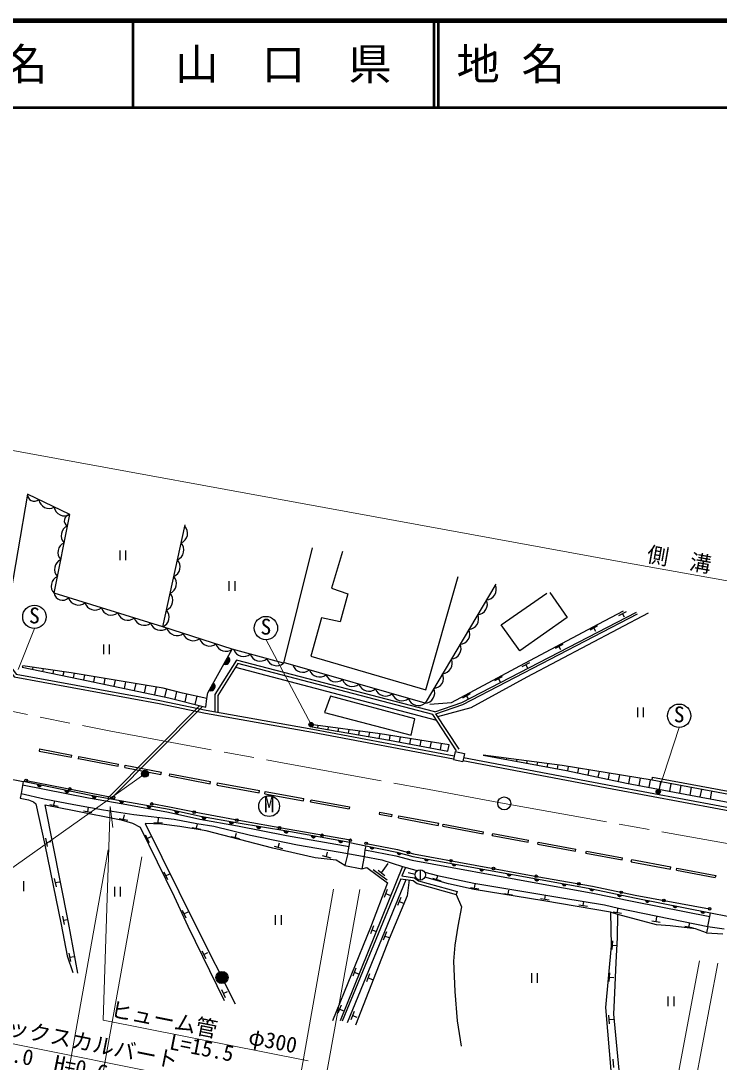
# Model space of a CAD drawing. Units: millimetres at full size, sheet at 1:1000; details may follow other scales. Extents: x 40000 to 680000, y 20000 to 380000.
# Drawn here: x 320059 to 400708, y 259678 to 380000 of the extents above; entities that cross this region are included whole.
import ezdxf
from ezdxf.enums import TextEntityAlignment as Align

# ---------------------------------------------------------------- set-up
doc = ezdxf.new("R2010")
doc.units = ezdxf.units.MM
doc.header["$LTSCALE"] = 1000
doc.linetypes.add('CHAIN', pattern=[18.5, 12, -1.5, 3.5, -1.5])
for name, color, linetype, lineweight in [('M-BGD', 7, 'Continuous', 25), ('M-BGD-EXST', 7, 'Continuous', 25), ('M-BMK', 2, 'CHAIN', 13), ('M-BMK-SRVR', 3, 'Continuous', 25), ('M-STR-HTXT', 7, 'Continuous', 13), ('M-STR-STRC', 7, 'Continuous', 25), ('M-TTL', 2, 'Continuous', 140), ('M-TTL-LINE', 7, 'Continuous', 50)]:
    doc.layers.add(name, color=color, linetype=linetype, lineweight=lineweight)
doc.layers.add('M-TTL-TXT', color=7, linetype='Continuous')
doc.styles.add('ＭＳ ゴシック', font='')
doc.styles.get('ＭＳ ゴシック').set_extended_font_data('MS Gothic')

msp = doc.modelspace()

# ---------------------------------------------------------------- hatches: boundary and pattern name
at = {"layer": 'M-BGD'}
for points in [[(344004, 306526), (343529, 305657, 0.82183)], [(342319, 303483), (341835, 302618, 0.82183)], [(322460, 291669), (321974, 291763, 0.82183)], [(325629, 290997), (325144, 291099, 0.82183)], [(328783, 290365), (328295, 290451, 0.82183)], [(331948, 289817), (331459, 289899, 0.82183)], [(335127, 289236), (334640, 289327, 0.82183)], [(338309, 288616), (337825, 288723, 0.82183)], [(341458, 287937), (340970, 288023, 0.82183)], [(344628, 287377), (344140, 287464, 0.82183)], [(347781, 286845), (347293, 286932, 0.82183)], [(350936, 286324), (350448, 286411, 0.82183)], [(354093, 285771), (353606, 285858, 0.82183)], [(357251, 285218), (356763, 285305, 0.82183)], [(360876, 284480), (360389, 284566, 0.82183)], [(363998, 283815), (363520, 283947, 0.82183)], [(367160, 283123), (366672, 283209, 0.82183)], [(370340, 282541), (369852, 282628, 0.82183)], [(373520, 281960), (373032, 282047, 0.82183)], [(376700, 281379), (376213, 281466, 0.82183)], [(379881, 280797), (379393, 280884, 0.82183)], [(383063, 280230), (382575, 280316, 0.82183)], [(386245, 279656), (385758, 279748, 0.82183)], [(389446, 278980), (388962, 279084, 0.82183)], [(392653, 278330), (392167, 278426, 0.82183)], [(395863, 277698), (395377, 277795, 0.82183)], [(399073, 277067), (398588, 277163, 0.82183)], [(343989, 269454, 1), (342589, 269454, 1)]]:
    msp.add_hatch(color=256, dxfattribs=at).paths.add_polyline_path(points)
at = {"layer": 'M-BGD-EXST'}
for points in [[(353353, 298558, 1), (353792, 298797, 1)], [(393456, 290808, 1), (393895, 291047, 1)]]:
    msp.add_hatch(color=256, dxfattribs=at).paths.add_polyline_path(points)
at = {"layer": 'M-STR-STRC'}
msp.add_hatch(color=256, dxfattribs=at).paths.add_polyline_path([(334723, 293216, 0.41421), (334171, 293339, 0.41421), (334048, 292786, 1)])

# ---------------------------------------------------------------- linework, layer by layer
at = {"layer": 'M-BGD'}
for p, q in [((336446, 309983), (339027, 321749)), ((331498, 318790), (331498, 317672)), ((332164, 318790), (332164, 317672)), ((344094, 315258), (344094, 314140)), ((344760, 315258), (344760, 314140)), ((389974, 311724), (389093, 311251)), ((389534, 311488), (389723, 311144)), ((386676, 310076), (385795, 309603)), ((386236, 309840), (386424, 309496)), ((329595, 307923), (329595, 306805)), ((330261, 307923), (330261, 306805)), ((382651, 307934), (381770, 307461)), ((382210, 307697), (382399, 307354)), ((378815, 305821), (377934, 305348)), ((321451, 305302), (321402, 305073)), ((322641, 305131), (322577, 304830)), ((323831, 304959), (323752, 304587)), ((325022, 304788), (324928, 304344)), ((326211, 304609), (326103, 304102)), ((344864, 305308), (368061, 299206)), ((378375, 305584), (378563, 305241)), ((327396, 304413), (327278, 303859)), ((328581, 304216), (328452, 303613)), ((329766, 304020), (329626, 303363)), ((330951, 303823), (330800, 303114)), ((332136, 303627), (331974, 302864)), ((333321, 303431), (333147, 302614)), ((334506, 303234), (334321, 302365)), ((375656, 304207), (374775, 303734)), ((375216, 303970), (375404, 303627)), ((335691, 303038), (335495, 302115)), ((336869, 302807), (336669, 301866)), ((338031, 302501), (337837, 301589)), ((339196, 302213), (339001, 301295)), ((371964, 302221), (371083, 301748)), ((330050, 290145), (340696, 300866)), ((340367, 301951), (340165, 301000)), ((371523, 301984), (371712, 301641)), ((330410, 290082), (341034, 300780)), ((370672, 295832), (368004, 299936)), ((391265, 300668), (391265, 299550)), ((391932, 300668), (391932, 299550)), ((354363, 298580), (354312, 298312)), ((355553, 298418), (355495, 298108)), ((356744, 298255), (356677, 297903)), ((357934, 298093), (357860, 297699)), ((359125, 297930), (359042, 297494)), ((360315, 297768), (360225, 297290)), ((361506, 297605), (361408, 297086)), ((362692, 297420), (362590, 296881)), ((363878, 297233), (363770, 296659)), ((365064, 297047), (364949, 296436)), ((366250, 296861), (366128, 296213)), ((367436, 296674), (367307, 295991)), ((368622, 296488), (368486, 295768)), ((322225, 295872), (322178, 295627)), ((322178, 295627), (325900, 294914)), ((322225, 295872), (325947, 295159)), ((325900, 294914), (325947, 295159)), ((326700, 294700), (326758, 295004)), ((326758, 295004), (331356, 294123)), ((370218, 295566), (370017, 294638)), ((370218, 295566), (371293, 295334)), ((371293, 295334), (371092, 294405)), ((376135, 294803), (376109, 294664)), ((326711, 294758), (331309, 293878)), ((331309, 293878), (331356, 294123)), ((332061, 293734), (332108, 293979)), ((332061, 293734), (336242, 292933)), ((332108, 293979), (336289, 293179)), ((370017, 294638), (371092, 294405)), ((377327, 294646), (377289, 294445)), ((378519, 294489), (378468, 294225)), ((379710, 294331), (379648, 294006)), ((380902, 294174), (380828, 293787)), ((382093, 294017), (382008, 293567)), ((383281, 293837), (383187, 293346)), ((384465, 293642), (384362, 293102)), ((318376, 292497), (320340, 292105)), ((336242, 292933), (336289, 293179)), ((337218, 292746), (337265, 292992)), ((337218, 292746), (341907, 291848)), ((337265, 292992), (341954, 292094)), ((385650, 293448), (385538, 292859)), ((386834, 293253), (386713, 292615)), ((388019, 293059), (387888, 292372)), ((389203, 292864), (389063, 292129)), ((390388, 292670), (390239, 291889)), ((391572, 292475), (391418, 291665)), ((320667, 292233), (330751, 290258)), ((341907, 291848), (341954, 292094)), ((342715, 291698), (342759, 291944)), ((342715, 291698), (347595, 290815)), ((342759, 291944), (347640, 291061)), ((392757, 292280), (392597, 291441)), ((393938, 292067), (393776, 291216)), ((395118, 291850), (394955, 290992)), ((396298, 291633), (396134, 290768)), ((397478, 291415), (397312, 290544)), ((398658, 291198), (398491, 290320)), ((347595, 290815), (347640, 291061)), ((348225, 290701), (348269, 290947)), ((348225, 290701), (352695, 289892)), ((348269, 290947), (352739, 290138)), ((352695, 289892), (352739, 290138)), ((353530, 289740), (353575, 289986)), ((353575, 289986), (358014, 289183)), ((399838, 290981), (399671, 290098)), ((323390, 289458), (324371, 289263)), ((323881, 289361), (323983, 289876)), ((327785, 288612), (327887, 289127)), ((353530, 289740), (357969, 288937)), ((358014, 289183), (357969, 288937)), ((327295, 288710), (328275, 288515)), ((331426, 287841), (332407, 287646)), ((331917, 287744), (332019, 288259)), ((335932, 287353), (335954, 287877)), ((361474, 288572), (361428, 288327)), ((361428, 288327), (362915, 288047)), ((361474, 288572), (362961, 288292)), ((362915, 288047), (362961, 288292)), ((363667, 287905), (363713, 288151)), ((363667, 287905), (368269, 287038)), ((363713, 288151), (368315, 287284)), ((335432, 287374), (336431, 287332)), ((339859, 286802), (340840, 286609)), ((340350, 286706), (340451, 287221)), ((368269, 287038), (368315, 287284)), ((368800, 286938), (368846, 287184)), ((368800, 286938), (373462, 286060)), ((368846, 287184), (373509, 286305)), ((322896, 285564), (323098, 284584)), ((322997, 285074), (323511, 285180)), ((334431, 285953), (334872, 285056)), ((334652, 285504), (335123, 285736)), ((344345, 285771), (345312, 285517)), ((344828, 285644), (344962, 286152)), ((373462, 286060), (373509, 286305)), ((374512, 285862), (374558, 286107)), ((374512, 285862), (378633, 285085)), ((374558, 286107), (378679, 285331)), ((378633, 285085), (378679, 285331)), ((349305, 284639), (350272, 284385)), ((349788, 284512), (349921, 285020)), ((358069, 285071), (359886, 284665)), ((379774, 284871), (379820, 285116)), ((379774, 284871), (384124, 284051)), ((379820, 285116), (384170, 284297)), ((384124, 284051), (384170, 284297)), ((385325, 283825), (385371, 284070)), ((385371, 284070), (389548, 283284)), ((354877, 283559), (355844, 283306)), ((355361, 283433), (355494, 283940)), ((357807, 283774), (359694, 283443)), ((385325, 283825), (389502, 283038)), ((389502, 283038), (389548, 283284)), ((390562, 282838), (390608, 283084)), ((390562, 282838), (395078, 281987)), ((390608, 283084), (395124, 282233)), ((336565, 281670), (337006, 280772)), ((364141, 282285), (356923, 264448)), ((357484, 282400), (359456, 282001)), ((360763, 281959), (362366, 280762)), ((361314, 281860), (362115, 281261)), ((361714, 281561), (362475, 282650)), ((364465, 282154), (364074, 281204)), ((365593, 281350), (364794, 281571)), ((366192, 281914), (366192, 280714)), ((395078, 281987), (395124, 282233)), ((395772, 281857), (395818, 282102)), ((395772, 281857), (400261, 281011)), ((395818, 282102), (400307, 281257)), ((320384, 280574), (320384, 279456)), ((323927, 280911), (324129, 279932)), ((324028, 280421), (324542, 280527)), ((336785, 281221), (337257, 281452)), ((363936, 280870), (357154, 264413)), ((357768, 264258), (364570, 280778)), ((367606, 280923), (368556, 280614)), ((368081, 280769), (368207, 281209)), ((400307, 281257), (400261, 281011)), ((330863, 279940), (330863, 278822)), ((331530, 279940), (331530, 278822)), ((362360, 279623), (362008, 278687)), ((362184, 279155), (362676, 278970)), ((370444, 279407), (370352, 279069)), ((371977, 279866), (372962, 279699)), ((372469, 279783), (372530, 280237)), ((375852, 279178), (376838, 279011)), ((376345, 279095), (376405, 279549)), ((363931, 278705), (363578, 277769)), ((363754, 278237), (364246, 278053)), ((380093, 278595), (381079, 278428)), ((380586, 278511), (380647, 278965)), ((385014, 277778), (385075, 278232)), ((338677, 277254), (339118, 276356)), ((338897, 276805), (339368, 277037)), ((384521, 277861), (385507, 277694)), ((388457, 277063), (389443, 276896)), ((388950, 276979), (389011, 277433)), ((399699, 276945), (401679, 276556)), ((324854, 276559), (325056, 275580)), ((324955, 276070), (325469, 276176)), ((349440, 276680), (349440, 275562)), ((350107, 276680), (350107, 275562)), ((392928, 276006), (393914, 275839)), ((393421, 275923), (393503, 276477)), ((397240, 275299), (397300, 275753)), ((360798, 275440), (360446, 274504)), ((360622, 274972), (361113, 274787)), ((362274, 274721), (361922, 273785)), ((396747, 275383), (397733, 275216)), ((399238, 274627), (401124, 274519)), ((399396, 275343), (401282, 275079)), ((362098, 274253), (362589, 274068)), ((388377, 273684), (388328, 272686)), ((388353, 273185), (388877, 273159)), ((325601, 272283), (325803, 271304)), ((340978, 272560), (341419, 271663)), ((341199, 272112), (341670, 272343)), ((325702, 271793), (326216, 271899)), ((358747, 270549), (358395, 269613)), ((358571, 270081), (359062, 269896)), ((360343, 269891), (359991, 268955)), ((379032, 269969), (379032, 268851)), ((379698, 269969), (379698, 268851)), ((388029, 270004), (387980, 269005)), ((360167, 269423), (360659, 269239)), ((388005, 269504), (388529, 269479)), ((343220, 268057), (343661, 267160)), ((343440, 267609), (343911, 267840)), ((394799, 267252), (394799, 266134)), ((395466, 267252), (395466, 266134)), ((357038, 266262), (356686, 265326)), ((356862, 265794), (357353, 265609)), ((358539, 265520), (358187, 264584)), ((358363, 265052), (358854, 264867)), ((387939, 265106), (388010, 264109)), ((387974, 264608), (388498, 264645)), ((388442, 260044), (388513, 259046))]:
    msp.add_line(p, q, dxfattribs=at)
for points in [[(353722, 319097), (350378, 305764), (344480, 307395), (336446, 309983), (323896, 313851), (325702, 322949), (320816, 325319), (318612, 312224), (317846, 306799)], [(357214, 318698), (355927, 314461), (357830, 313773), (356924, 310551), (354768, 311022), (353536, 306577), (366815, 302703), (370580, 315798)], [(374923, 314915), (366736, 301151), (350404, 305865)], [(381148, 313940), (383165, 311039), (377669, 307207), (375551, 310208), (380804, 313873)], [(367312, 301033), (369779, 301221), (378260, 305775), (386826, 310330), (389658, 311825)], [(367864, 300152), (370990, 301236), (391147, 311685)], [(368004, 299936), (371089, 301005), (391262, 311463)], [(368212, 299616), (372073, 300676), (378549, 304211), (392544, 311587)], [(392971, 292245), (393006, 292594), (405280, 290322), (405048, 296604), (405105, 300103), (405503, 308867)], [(341547, 301687), (341673, 302337), (344480, 307395)], [(317563, 306593), (319302, 304206), (336053, 301135), (341379, 300022), (353737, 297824), (370040, 294744)], [(317846, 306799), (319502, 304525), (336120, 301479), (341446, 300366), (353800, 298168), (370114, 295086)], [(367864, 300152), (344968, 306135), (342478, 302154), (342454, 300186)], [(370379, 295642), (367644, 299847), (345128, 305732), (342827, 302052), (342804, 300124)], [(371195, 294880), (388413, 291605), (413137, 286974), (425713, 284776), (438082, 283334), (448315, 282283), (460555, 281459), (467431, 281431), (472451, 281706), (483416, 282051)], [(371121, 294537), (388349, 291261), (413074, 286629), (425662, 284430), (438044, 282986), (448285, 281935), (460543, 281109), (467440, 281081), (472467, 281356), (483416, 281701)], [(320340, 292105), (320102, 290722), (322763, 290121), (326171, 289447), (329598, 288846), (333115, 288300), (337781, 287771), (340366, 287260), (342365, 286939), (346581, 285919), (352014, 284780), (357807, 283774), (358069, 285071)], [(357968, 284570), (350749, 285845), (345084, 286942), (340750, 287707), (337117, 288523), (331887, 289470), (327866, 290171), (320270, 291701)], [(358069, 285071), (350789, 286354), (345143, 287287), (340819, 288050), (337186, 288866), (331949, 289814), (327932, 290515), (320340, 292105)], [(320102, 290722), (319968, 290198), (320936, 290000), (321527, 289770), (321787, 289531), (322834, 284785), (324732, 275587), (325417, 271953), (326052, 270051)], [(326645, 269977), (325561, 275809), (322855, 289417), (326202, 288756), (331633, 287674), (332956, 287294), (333838, 286833), (337765, 278811), (339334, 275379), (343551, 266800)], [(358113, 285317), (350831, 286601), (345229, 287607), (340871, 288417), (337225, 289148), (335176, 289513)], [(357807, 283774), (357484, 282400), (356472, 283001), (354065, 283278), (349178, 284387), (341457, 286426), (338431, 286924), (336296, 287179), (334402, 287246), (340218, 275503), (344819, 266431)], [(359886, 284665), (359799, 284224), (359694, 283443), (361755, 283038), (364141, 282285), (365692, 281857), (365864, 281816)], [(359799, 284224), (363382, 283518), (365247, 283013), (379532, 280401), (385935, 279261), (390847, 278227), (399612, 276503)], [(359886, 284665), (363485, 283957), (365346, 283452), (379612, 280844), (386020, 279703), (390936, 278668), (399699, 276945)], [(359944, 284960), (363553, 284249), (365412, 283745), (379665, 281139), (386078, 279997), (390996, 278962), (399608, 277394)], [(359694, 283443), (359456, 282001), (360030, 282168), (362405, 280394), (360460, 275223), (356058, 264452)], [(366712, 281613), (368194, 281258), (372384, 280363), (382528, 278648), (387466, 277867), (389100, 277468), (399396, 275343), (399612, 276503), (399699, 276945)], [(364900, 280731), (364663, 278914), (362579, 273945), (358695, 263969)], [(363936, 280870), (365383, 280661), (365816, 280308), (370352, 279069)], [(364074, 281204), (365529, 280993), (365980, 280626), (370444, 279407)], [(399396, 275343), (399238, 274627), (397992, 275085), (395032, 275443), (393468, 275563), (389006, 276744), (388162, 277010), (380478, 278335), (372397, 279647), (369436, 280290), (366725, 281038)], [(370352, 279069), (370945, 277627), (370525, 275394), (370171, 273190), (370042, 271356), (370179, 267846), (370462, 264453), (370926, 261525)], [(388162, 277010), (388217, 273115), (387575, 266005), (388255, 258267)], [(389245, 257950), (388552, 265210), (388611, 266852), (388811, 271194), (388969, 274082), (389006, 276744)]]:
    msp.add_lwpolyline(points, dxfattribs=at)
for points in [[(320289, 305469), (320210, 305319), (327840, 303743), (337134, 301767), (341413, 300684), (341547, 301687), (338738, 302315), (336505, 302903), (325860, 304667)], [(355805, 301976), (355120, 300091), (365143, 297456), (365578, 299353)], [(369508, 296348), (361542, 297601), (353524, 298694), (353471, 298457), (362624, 296876), (369389, 295597)], [(373458, 295157), (383069, 293370), (390016, 291931), (398637, 290292), (406697, 288783), (405960, 289853), (392971, 292245), (382567, 293954)]]:
    msp.add_lwpolyline(points, close=True, dxfattribs=at)
for centre, radius in [((320667, 292233), 150), ((325709, 291246), 150), ((330751, 290258), 150), ((335176, 289513), 150), ((340087, 288574), 150), ((345001, 287649), 150), ((349922, 286764), 150), ((354846, 285893), 150), ((358113, 285317), 150), ((359944, 284960), 150), ((364831, 283903), 150), ((369740, 282954), 150), ((366192, 281314), 600), ((374659, 282055), 150), ((379577, 281156), 150), ((384499, 280278), 150), ((389402, 279298), 150), ((394313, 278358), 150), ((399608, 277394), 150), ((343289, 269454), 700)]:
    msp.add_circle(centre, radius, dxfattribs=at)
for centre, radius, start, end in [((321619, 325298), 803, 178.52048, 309.71525), ((323328, 324873), 1211, 189.12915, 299.10658), ((325112, 324007), 1211, 189.12915, 299.10658), ((325770, 322252), 700, 95.59357, 241.95838), ((325929, 320527), 1211, 113.78726, 223.76469), ((338105, 320790), 1211, 292.64065, 42.61808), ((325543, 318581), 1211, 113.78726, 223.76469), ((337680, 318852), 1211, 292.64065, 42.61808), ((325157, 316635), 1211, 113.78726, 223.76469), ((337255, 316914), 1211, 292.64065, 42.61808), ((324771, 314689), 1211, 113.78726, 223.76469), ((336830, 314976), 1211, 292.64065, 42.61808), ((373745, 314294), 1211, 274.2695, 24.24693), ((324869, 314041), 991, 191.02991, 314.71029), ((326719, 313708), 1211, 197.88138, 307.85882), ((336405, 313039), 1211, 292.64065, 42.61808), ((372731, 312589), 1211, 274.2695, 24.24693), ((328615, 313124), 1211, 197.88138, 307.85882), ((330510, 312540), 1211, 197.88138, 307.85882), ((335980, 311101), 1211, 292.64065, 42.61808), ((332406, 311955), 1211, 197.88138, 307.85882), ((334302, 311371), 1211, 197.88138, 307.85882), ((371716, 310884), 1211, 274.2695, 24.24693), ((336196, 310794), 1211, 198.23576, 307.13201), ((338084, 310185), 1211, 197.15458, 307.13201), ((370702, 309179), 1211, 274.2695, 24.24693), ((339972, 309577), 1211, 197.15458, 307.13201), ((341861, 308969), 1211, 197.15458, 307.13201), ((343749, 308360), 1211, 197.15458, 307.13201), ((345783, 307755), 1211, 199.55371, 309.53114), ((347695, 307227), 1211, 199.55371, 309.53114), ((369688, 307474), 1211, 274.2695, 24.24693), ((343681, 306138), 505, 252.47764, 50.13583), ((349607, 306698), 1211, 199.55371, 309.53114), ((368674, 305768), 1211, 274.2695, 24.24693), ((352633, 305945), 1211, 198.91004, 308.88747), ((354540, 305394), 1211, 198.91004, 308.88747), ((356446, 304844), 1211, 198.91004, 308.88747), ((367660, 304063), 1211, 274.2695, 24.24693), ((341992, 303098), 505, 251.98372, 49.64191), ((358352, 304294), 1211, 198.91004, 308.88747), ((360258, 303744), 1211, 198.91004, 308.88747), ((362164, 303194), 1211, 198.91004, 308.88747), ((364070, 302643), 1211, 198.91004, 308.88747), ((366646, 302358), 1211, 274.2695, 24.24693), ((365976, 302093), 1211, 198.91004, 308.88747), ((322227, 291764), 252, 180.23422, 337.89241), ((325396, 291096), 252, 179.29937, 336.95756), ((328548, 290456), 252, 181.11866, 338.77685), ((331712, 289907), 252, 181.61258, 339.27077), ((334892, 289330), 252, 180.54284, 338.20103), ((338078, 288717), 252, 178.68288, 336.34107), ((341223, 288028), 252, 181.08463, 338.74282), ((344393, 287469), 252, 181.08463, 338.74282), ((347546, 286937), 252, 181.08463, 338.74282), ((350701, 286415), 252, 181.08463, 338.74282), ((353858, 285863), 252, 181.08463, 338.74282), ((357016, 285310), 252, 181.08463, 338.74282), ((360641, 284571), 252, 181.08463, 338.74282), ((363772, 283928), 252, 175.7346, 333.39279), ((366924, 283214), 252, 181.08369, 338.74188), ((370105, 282633), 252, 181.08369, 338.74188), ((373285, 282052), 252, 181.08369, 338.74188), ((376465, 281470), 252, 181.08369, 338.74188), ((379645, 280889), 252, 181.08369, 338.74188), ((382828, 280321), 252, 181.08369, 338.74188), ((386010, 279750), 252, 180.38432, 338.04251), ((389214, 279080), 252, 179.05415, 336.71234), ((392419, 278426), 252, 179.91281, 337.57101), ((395630, 277794), 252, 179.91281, 337.57101), ((398840, 277163), 252, 179.91281, 337.57101)]:
    msp.add_arc(centre, radius, start, end, dxfattribs=at)
at = {"layer": 'M-BGD-EXST'}
for centre, radius in [((321625, 311133), 1350), ((348360, 309840), 1350), ((396084, 299706), 1350), ((353572, 298678), 250), ((348732, 289264), 1200), ((393676, 290927), 250)]:
    msp.add_circle(centre, radius, dxfattribs=at)
at = {"layer": 'M-BMK'}
msp.add_lwpolyline([(243641, 314585), (264932, 311074), (278156, 308419), (309062, 302215), (330254, 297951), (349851, 294343), (366612, 291291), (375885, 289578), (418027, 282005)], dxfattribs=at)
at = {"layer": 'M-BMK-SRVR'}
msp.add_circle((375885, 289578), 750, dxfattribs=at)
at = {"layer": 'M-STR-HTXT'}
for p, q in [((319766, 305033), (321647, 309783)), ((353572, 298678), (348383, 308490)), ((393676, 290927), (396107, 298356)), ((334386, 293001), (303421, 271026)), ((330393, 289211), (330696, 286775)), ((330129, 284214), (324418, 252108)), ((328310, 251595), (334020, 283393)), ((356160, 279650), (350461, 247499)), ((359197, 279646), (354215, 252023)), ((398435, 271369), (393428, 244763)), ((395551, 244495), (400567, 271112))]:
    msp.add_line(p, q, dxfattribs=at)
for points in [[(287326, 336170), (388737, 317605), (437175, 308932), (446578, 307835), (458680, 306769), (468400, 306857), (482159, 307395), (506696, 308183), (573599, 310716)], [(342154, 257164), (314885, 262654), (315528, 290835)], [(353254, 259836), (329569, 264528), (330393, 289211)]]:
    msp.add_lwpolyline(points, dxfattribs=at)
at = {"layer": 'M-STR-STRC'}
msp.add_circle((334386, 293001), 400, dxfattribs=at)
at = {"layer": 'M-TTL'}
msp.add_line((680000, 380000), (40000, 380000), dxfattribs=at)
at = {"layer": 'M-TTL-LINE'}
for p, q in [((333000, 380000), (333000, 370000)), ((367750, 380000), (367750, 370000)), ((368250, 380000), (368250, 370000)), ((40000, 370000), (680000, 370000))]:
    msp.add_line(p, q, dxfattribs=at)

# ---------------------------------------------------------------- texts
at = {"layer": 'M-BGD-EXST', "style": 'ＭＳ ゴシック'}
for p in [(320969, 309840), (347705, 308548), (395429, 298413)]:
    msp.add_text('S', height=1833, rotation=358.508, dxfattribs=at).set_placement(p, align=Align.BOTTOM_LEFT)
msp.add_text('M', height=1833, dxfattribs=at).set_placement((348110, 287985), align=Align.BOTTOM_LEFT)
at = {"layer": 'M-STR-HTXT', "style": 'ＭＳ ゴシック'}
for s, rotation, p in [('側\u3000溝', 349.849, (392156, 316993)), ('ヒューム管   φ300', 348.795, (330185, 264406)), ('ボックスカルバート', 348.617, (315846, 262848)), ('L=15.5', 348.795, (337011, 260640)), ('W=1.0  H=0.6  L=15.0', 348.617, (315093, 259929))]:
    msp.add_text(s, height=1833, rotation=rotation, dxfattribs=at).set_placement(p, align=Align.BOTTOM_LEFT)
at = {"layer": 'M-TTL-TXT', "style": 'ＭＳ ゴシック'}
for s, p in [('県\u3000名', (315625, 375000)), ('山\u3000口\u3000県', (350375, 375000))]:
    msp.add_text(s, height=3666, dxfattribs=at).set_placement(p, align=Align.MIDDLE_CENTER)
msp.add_text('地 名', height=3666, dxfattribs=at).set_placement((370380, 375000), align=Align.MIDDLE_LEFT)

doc.saveas('drawing.dxf')
